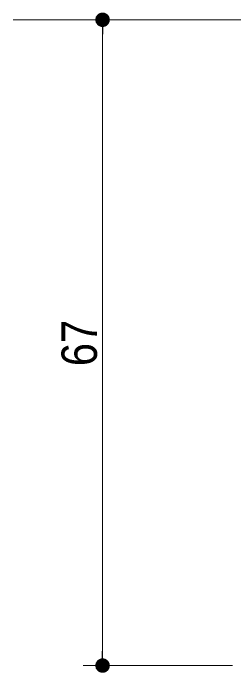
# Model space of a CAD drawing. Units: millimetres, scale not verified. Extents: x -4547 to 4547, y -2284 to 2284.
# Drawn here: x -14 to 158, y 208 to 721 of the extents above; entities that cross this region are included whole.
import ezdxf
from ezdxf.enums import TextEntityAlignment as Align

# ---------------------------------------------------------------- set-up
doc = ezdxf.new("R2010")
doc.units = ezdxf.units.MM
doc.header["$LTSCALE"] = 20
doc.header["$PDMODE"] = 32
doc.header["$PDSIZE"] = 10
for name, color, linetype, lineweight in [('0-1_3一般', 7, 'Continuous', 15), ('0-2_2寸法-1', 7, 'Continuous', 15), ('0-3_0', 7, 'Continuous', 25)]:
    doc.layers.add(name, color=color, linetype=linetype, lineweight=lineweight)
doc.layers.add('0-4_Defpoints', color=7, linetype='Continuous')
doc.styles.add('ＭＳ Ｐゴシック', font='')
doc.styles.get('ＭＳ Ｐゴシック').set_extended_font_data('MS PGothic')

# ---------------------------------------------------------------- blocks, each defined once
blk = doc.blocks.new('グループ-63')
at = {"layer": '0-1_3一般', "lineweight": 5}
blk.add_line((37028.7, 14319), (26537.6, 14319), dxfattribs=at)
blk = doc.blocks.new('グループ-65')
at = {"layer": '0-1_3一般'}
blk.add_blockref('グループ-63', (0, 0), dxfattribs=at)
blk = doc.blocks.new('_Dot')
at = {"layer": '0-3_0'}
blk.add_line((-10, 0), (-20, 0), dxfattribs=at)
for points in [[(0, 0), (-4.26, 9.05), (-3.09, 9.51)], [(0, 0), (-3.09, 9.51), (-1.87, 9.82)], [(0, 0), (-1.87, 9.82), (-0.63, 9.98)], [(0, 0), (-0.63, 9.98), (0.63, 9.98)], [(0, 0), (0.63, 9.98), (1.87, 9.82)], [(0, 0), (1.87, 9.82), (3.09, 9.51)], [(0, 0), (3.09, 9.51), (4.26, 9.05)], [(0, 0), (-10, 0), (-9.92, 1.25)], [(0, 0), (-9.92, -1.25), (-10, 0)], [(0, 0), (-9.92, 1.25), (-9.69, 2.49)], [(0, 0), (-9.69, -2.49), (-9.92, -1.25)], [(0, 0), (-9.69, 2.49), (-9.3, 3.68)], [(0, 0), (-9.3, -3.68), (-9.69, -2.49)], [(0, 0), (-9.3, 3.68), (-8.76, 4.82)], [(0, 0), (-8.76, -4.82), (-9.3, -3.68)], [(0, 0), (-8.76, 4.82), (-8.09, 5.88)], [(0, 0), (-8.09, -5.88), (-8.76, -4.82)], [(0, 0), (-8.09, 5.88), (-7.29, 6.85)], [(0, 0), (-7.29, -6.85), (-8.09, -5.88)], [(0, 0), (-7.29, 6.85), (-6.37, 7.71)], [(0, 0), (-6.37, -7.71), (-7.29, -6.85)], [(0, 0), (-6.37, 7.71), (-5.36, 8.44)], [(0, 0), (-5.36, -8.44), (-6.37, -7.71)], [(0, 0), (-5.36, 8.44), (-4.26, 9.05)], [(0, 0), (-4.26, -9.05), (-5.36, -8.44)], [(0, 0), (-3.09, -9.51), (-4.26, -9.05)], [(0, 0), (-1.87, -9.82), (-3.09, -9.51)], [(0, 0), (-0.63, -9.98), (-1.87, -9.82)], [(0, 0), (0.63, -9.98), (-0.63, -9.98)], [(0, 0), (4.26, 9.05), (5.36, 8.44)], [(0, 0), (5.36, 8.44), (6.37, 7.71)], [(0, 0), (6.37, 7.71), (7.29, 6.85)], [(0, 0), (7.29, 6.85), (8.09, 5.88)], [(0, 0), (8.09, 5.88), (8.76, 4.82)], [(0, 0), (8.76, 4.82), (9.3, 3.68)], [(0, 0), (9.3, 3.68), (9.69, 2.49)], [(0, 0), (9.69, 2.49), (9.92, 1.25)], [(0, 0), (9.92, 1.25), (10, 0)], [(0, 0), (1.87, -9.82), (0.63, -9.98)], [(0, 0), (3.09, -9.51), (1.87, -9.82)], [(0, 0), (4.26, -9.05), (3.09, -9.51)], [(0, 0), (5.36, -8.44), (4.26, -9.05)], [(0, 0), (6.37, -7.71), (5.36, -8.44)], [(0, 0), (7.29, -6.85), (6.37, -7.71)], [(0, 0), (8.09, -5.88), (7.29, -6.85)], [(0, 0), (8.76, -4.82), (8.09, -5.88)], [(0, 0), (9.3, -3.68), (8.76, -4.82)], [(0, 0), (9.69, -2.49), (9.3, -3.68)], [(0, 0), (9.92, -1.25), (9.69, -2.49)], [(0, 0), (10, 0), (9.92, -1.25)]]:
    blk.add_solid(points, dxfattribs=at)

msp = doc.modelspace()

# ---------------------------------------------------------------- linework, layer by layer
at = {"layer": '0-2_2寸法-1'}
for p, q in [((70.74, 715.95), (70.94, 715.95)), ((55.74, 704.7), (55.74, 224.68)), ((156.81, 213.43), (40.74, 213.43))]:
    msp.add_line(p, q, dxfattribs=at)
at = {"layer": '0-4_Defpoints'}
for p in [(55.74, 715.95), (55.74, 213.43)]:
    msp.add_point(p, dxfattribs=at)

# ---------------------------------------------------------------- block references
at = {"layer": '0-1_3一般', "xscale": 0.05, "yscale": 0.05}
msp.add_blockref('グループ-65', (-1340.62, 0), dxfattribs=at)
at = {"layer": '0-2_2寸法-1', "xscale": 0.5627563, "yscale": 0.5627563}
for p, rotation in [((55.74, 715.95), 90), ((55.74, 213.43), 270)]:
    msp.add_blockref('_Dot', p, dxfattribs=dict(at, rotation=rotation))

# ---------------------------------------------------------------- texts
at = {"layer": '0-2_2寸法-1', "style": 'ＭＳ Ｐゴシック', "width": 0.9}
msp.add_text('67', height=27.57, rotation=90, dxfattribs=at).set_placement((59.63, 446.39), align=Align.BOTTOM_LEFT)

doc.saveas('drawing.dxf')
